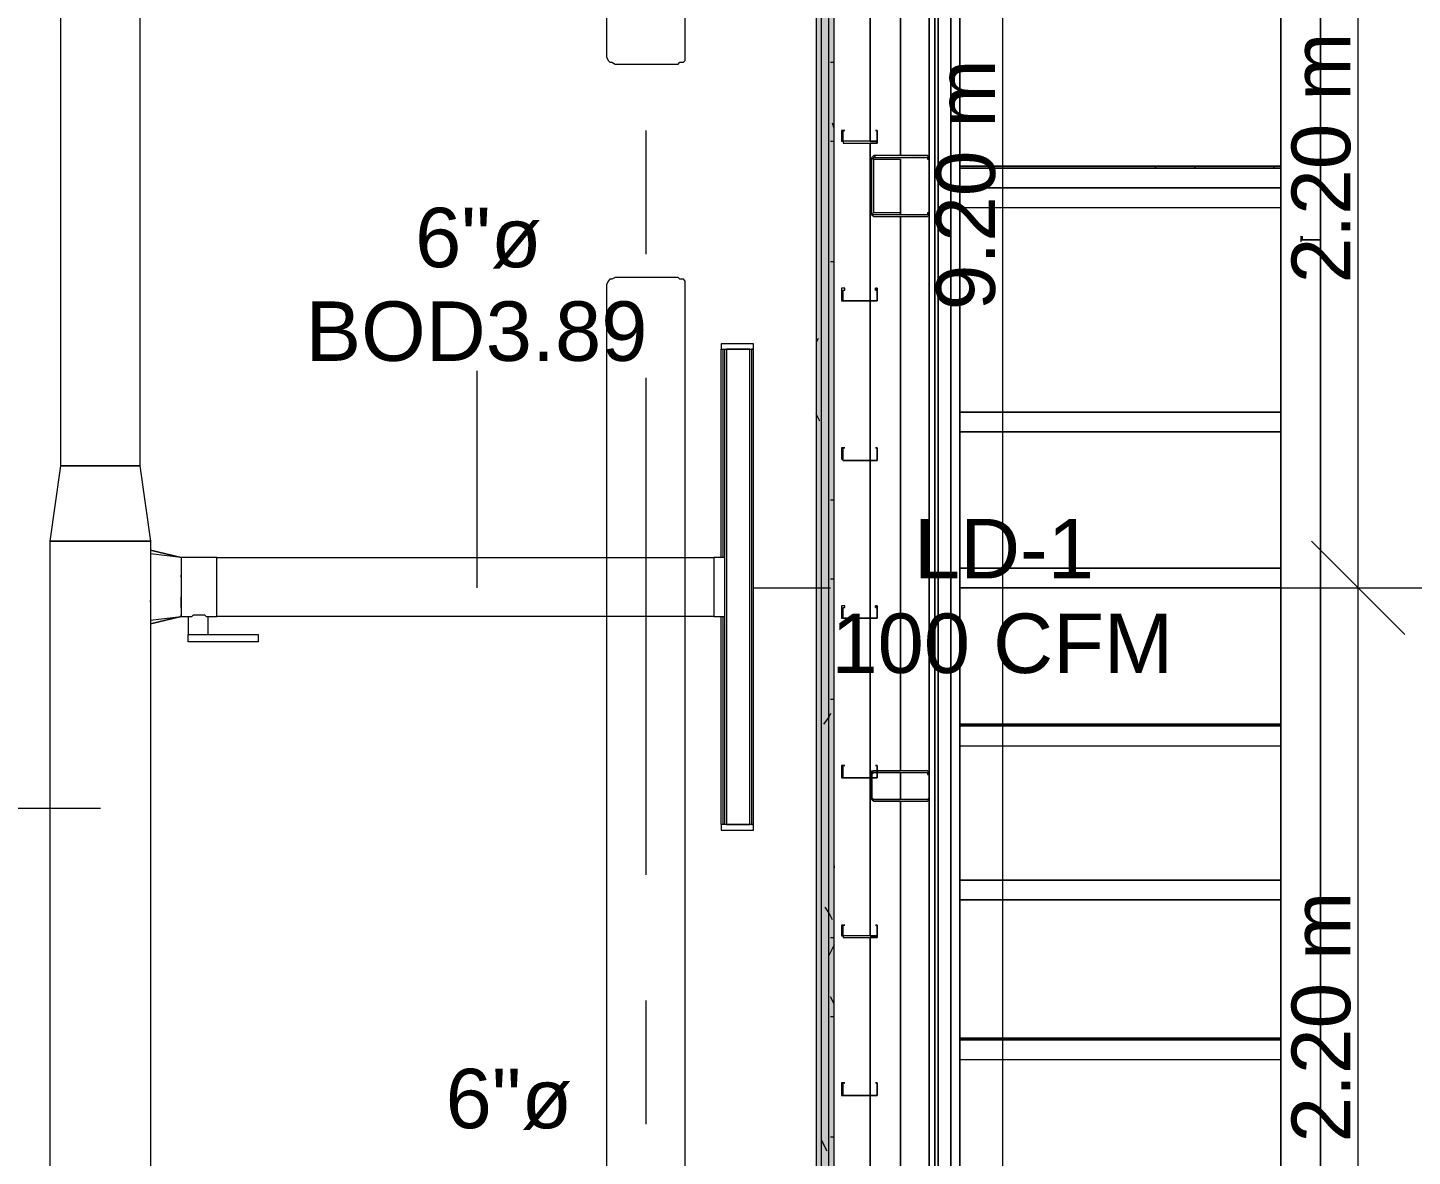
# Model space of a CAD drawing. Header units: metres. Extents: x -2 to 237, y -8 to 52.
# Drawn here: x 54.392 to 57.931, y 25.942 to 28.828 of the extents above; entities that cross this region are included whole.
import ezdxf

# ---------------------------------------------------------------- set-up
doc = ezdxf.new("R2010")
doc.units = ezdxf.units.M
doc.layers.add('HVAC - Ductos', color=5, linetype='Continuous', lineweight=0)
doc.layers.add('PDF2_Text', color=7, linetype='Continuous', lineweight=0)
doc.layers.add('PDF2_Geometry', color=7, linetype='Continuous', lineweight=0, true_color=0xaaaaaa)
doc.layers.add('PDF2_Solid Fills', color=7, linetype='Continuous', lineweight=0, true_color=0xffffff)
doc.styles.add('PDF Helvetica', font='')
doc.styles.get('PDF Helvetica').set_extended_font_data('Helvetica')

msp = doc.modelspace()

# ---------------------------------------------------------------- hatches: boundary and pattern name
at = {"layer": 'PDF2_Solid Fills', "lineweight": 0, "transparency": 33554559}
h = msp.add_hatch(color=256, dxfattribs=at)
h.paths.add_polyline_path([(56.4538, 9.5227), (56.4538, 21.8644), (56.4401, 21.8644), (56.4401, 9.5227)])
h.paths.add_polyline_path([(56.4538, 33.5547), (56.4401, 33.5547), (56.4401, 23.387), (56.4538, 23.387)])
h.paths.add_polyline_path([(56.4538, 23.3686), (56.4401, 23.3686), (56.4401, 21.8782), (56.4538, 21.8782)])
h.paths.add_polyline_path([(56.4538, 35.0866), (56.4538, 47.3273), (56.4401, 47.3273), (56.4401, 35.0866)])
h.paths.add_polyline_path([(56.4538, 35.0728), (56.4401, 35.0728), (56.4401, 33.5685), (56.4538, 33.5685)])
h = msp.add_hatch(color=256, dxfattribs=at)
h.paths.add_polyline_path([(56.4217, 35.0866), (56.4217, 47.2953), (56.408, 47.2953), (56.408, 35.0866)])
h.paths.add_polyline_path([(56.4217, 21.8644), (56.408, 21.8644), (56.408, 9.5549), (56.4217, 9.5549)])
h.paths.add_polyline_path([(56.4217, 23.3686), (56.408, 23.3686), (56.408, 21.8782), (56.4217, 21.8782)])
h.paths.add_polyline_path([(56.4217, 33.5547), (56.408, 33.5547), (56.408, 23.387), (56.4217, 23.387)])
h.paths.add_polyline_path([(56.4217, 35.0728), (56.408, 35.0728), (56.408, 33.5685), (56.4217, 33.5685)])
h = msp.add_hatch(color=256, dxfattribs=at)
h.paths.add_polyline_path([(56.4217, 35.0866), (56.4401, 35.0866), (56.4401, 47.309), (56.4217, 47.309)])
h.paths.add_polyline_path([(56.4217, 23.387), (56.4401, 23.387), (56.4401, 33.5547), (56.4217, 33.5547)])
h.paths.add_polyline_path([(56.4217, 21.8782), (56.4401, 21.8782), (56.4401, 23.3686), (56.4217, 23.3686)])
h.paths.add_polyline_path([(56.4401, 21.8644), (56.4217, 21.8644), (56.4217, 9.541), (56.4401, 9.541)])
h.paths.add_polyline_path([(56.4217, 33.5685), (56.4401, 33.5685), (56.4401, 35.0728), (56.4217, 35.0728)])
h = msp.add_hatch(color=256, dxfattribs=at)
h.paths.add_polyline_path([(56.6969, 28.354), (56.6923, 28.354), (56.6969, 28.3494)])
h.paths.add_polyline_path([(56.5501, 28.4961), (56.5456, 28.4961), (56.5456, 28.354)])
h.paths.add_polyline_path([(56.6923, 28.4961), (56.6969, 28.4915), (56.6969, 28.5007), (56.5501, 28.5007)])
h.paths.add_polyline_path([(56.5547, 28.3494), (56.5547, 28.354), (56.5501, 28.354)])
h.paths.add_polyline_path([(56.5547, 28.3494), (56.6922, 28.3448), (56.6923, 28.3448), (56.6923, 28.3494)])
h = msp.add_hatch(color=256, dxfattribs=at)
h.paths.add_polyline_path([(56.6969, 26.8588), (56.6923, 26.8588), (56.6969, 26.8542)])
h.paths.add_polyline_path([(56.5547, 26.8542), (56.6917, 26.8497), (56.6923, 26.8497), (56.6923, 26.8542)])
h.paths.add_polyline_path([(56.6923, 26.923), (56.6969, 26.9184), (56.6969, 26.9276), (56.5501, 26.9276)])
h.paths.add_polyline_path([(56.5501, 26.923), (56.5456, 26.923), (56.5456, 26.8588)])

# ---------------------------------------------------------------- linework, layer by layer
at = {"layer": 'HVAC - Ductos', "lineweight": 0}
for points in [[(56.8849, 9.775), (56.8849, 14.6134), (56.8849, 23.8227), (56.8849, 33.0274), (56.8849, 42.232), (56.8849, 47.0751)], [(56.1649, 27.4734), (56.1649, 28.0054), (56.1695, 28.0054), (56.1878, 28.0054), (56.197, 28.0054)], [(56.1695, 28.0054), (56.1695, 27.4734)], [(56.1832, 28.0054), (56.1878, 28.0054), (56.1924, 28.0054)], [(56.2199, 28.0054), (56.2245, 28.0054), (56.2291, 28.0054), (56.2474, 28.0054), (56.2428, 28.0054), (56.2428, 26.79), (56.2474, 26.79), (56.2291, 26.79), (56.2245, 26.79), (56.2199, 26.79)], [(56.2245, 28.0054), (56.2291, 28.0054), (56.2337, 28.0054)], [(56.2474, 26.79), (56.2474, 28.0054)], [(55.5411, 27.3954), (55.5411, 27.9503)], [(54.7064, 27.4918), (54.7844, 27.4734), (54.7064, 27.4918), (54.7064, 27.4872), (54.7064, 27.4826), (54.7064, 27.4734)], [(54.7844, 27.4734), (54.7064, 27.4826)], [(54.7064, 27.4688), (54.7064, 27.4504), (54.7064, 27.4458), (54.7064, 27.4412), (54.7064, 27.4321), (54.7064, 27.4184), (54.7064, 27.4138), (54.7064, 27.4092), (54.7064, 27.3863), (54.7064, 27.3817), (54.7064, 27.3771), (54.7064, 27.3633), (54.7064, 27.3541), (54.7064, 27.3495)], [(54.8073, 27.2761), (54.8119, 27.2761), (54.8165, 27.2761), (54.8211, 27.2761), (54.8303, 27.2761), (54.8349, 27.2761), (54.8441, 27.2761), (54.8486, 27.2761), (54.8532, 27.2761), (54.8532, 27.322), (54.8761, 27.322), (54.8761, 27.3312), (54.8761, 27.345), (54.8761, 27.3587), (54.8761, 27.3771), (54.8761, 27.3954), (54.8761, 27.4184), (54.8761, 27.4367), (54.8761, 27.4504), (54.8761, 27.4642), (54.8761, 27.4734), (56.1465, 27.4734), (56.1465, 27.4688), (56.1465, 27.4642), (56.1465, 27.4504), (56.1465, 27.4367), (56.1465, 27.4184), (56.1465, 27.3954), (56.1465, 27.3771), (56.1465, 27.3587), (56.1465, 27.345), (56.1465, 27.3312), (56.1465, 27.3266), (56.1465, 27.322), (56.174, 27.322), (56.174, 27.3266), (56.174, 27.3312), (56.174, 27.345), (56.174, 27.3587), (56.174, 27.3771), (56.174, 27.3954), (56.174, 27.4184), (56.174, 27.4367), (56.174, 27.4504), (56.174, 27.4642), (56.174, 27.4688), (56.174, 27.4734), (56.1465, 27.4734), (56.1465, 27.4642), (56.1465, 27.4504), (56.1465, 27.4367), (56.1465, 27.4184), (56.1465, 27.3954), (56.1465, 27.3771), (56.1465, 27.3587), (56.1465, 27.345), (56.1465, 27.3312), (56.1465, 27.322), (54.8761, 27.322), (54.8761, 27.3312), (54.8761, 27.345), (54.8761, 27.3587), (54.8761, 27.3771), (54.8761, 27.3954), (54.8761, 27.4184), (54.8761, 27.4367), (54.8761, 27.4504), (54.8761, 27.4642), (54.8761, 27.4734), (54.7844, 27.4734), (54.7844, 27.4688), (54.7844, 27.4642), (54.7844, 27.4504), (54.7844, 27.4367), (54.7844, 27.4184), (54.7844, 27.3954), (54.7844, 27.3771), (54.7844, 27.3587), (54.7844, 27.345), (54.7844, 27.3312), (54.7844, 27.3266), (54.7844, 27.322), (54.7844, 27.3266), (54.7844, 27.322)], [(56.2474, 27.3954), (56.4447, 27.3954)], [(54.7064, 27.3587), (54.7064, 27.3633)], [(54.7064, 27.345), (54.7064, 27.3266)], [(54.8027, 27.322), (54.8073, 27.322), (54.8119, 27.322), (54.8165, 27.3266), (54.8257, 27.3266), (54.8349, 27.3266), (54.8441, 27.3266), (54.8486, 27.322), (54.8532, 27.322)], [(54.7064, 27.3129), (54.7844, 27.322), (54.8027, 27.322), (54.8027, 27.2761), (54.9816, 27.2761), (54.9816, 27.2578), (54.8027, 27.2578), (54.8027, 27.2761)], [(54.7064, 27.322), (54.7064, 27.3129), (54.7064, 27.3083), (54.7064, 27.3037)], [(54.7064, 27.3037), (54.7844, 27.322), (54.7064, 27.3037)], [(56.197, 26.79), (56.1878, 26.79), (56.1695, 26.79), (56.1649, 26.79), (56.1649, 27.322)], [(56.1695, 27.322), (56.1695, 26.79)], [(54.5781, 26.8313), (54.367, 26.8313)], [(56.1924, 26.79), (56.1878, 26.79), (56.1832, 26.79)], [(56.2337, 26.79), (56.2291, 26.79), (56.2245, 26.79)]]:
    msp.add_lwpolyline(points, dxfattribs=at)
at = {"layer": 'HVAC - Ductos', "color": 252, "lineweight": 0, "true_color": 0x939598}
for points in [[(57.793, 9.775), (57.793, 10.6326), (57.793, 12.4304), (57.793, 14.0952), (57.793, 16.0995), (57.793, 18.2412), (57.793, 20.6169), (57.793, 22.5981), (57.793, 25.1986), (57.793, 27.3954), (57.793, 29.5922), (57.793, 31.5964), (57.793, 33.0274), (57.793, 34.3482), (57.793, 38.5447), (57.793, 39.4848), (57.793, 40.7461), (57.793, 42.232), (57.793, 44.4334), (57.793, 47.0751)], [(57.6737, 27.5146), (57.793, 27.3954), (57.9122, 27.2761)], [(57.5545, 27.3954), (57.793, 27.3954), (58.0315, 27.3954)]]:
    msp.add_lwpolyline(points, dxfattribs=at)
at = {"layer": 'HVAC - Ductos', "lineweight": 0}
for points in [[(54.4772, 27.7072), (54.4772, 32.4311), (54.679, 32.4311), (54.679, 27.7072)], [(56.2474, 28.0191), (56.1649, 28.0191), (56.1649, 28.0054), (56.2474, 28.0054)], [(56.2383, 28.0054), (56.1786, 28.0054), (56.1786, 26.79), (56.174, 26.79), (56.174, 28.0054), (56.1786, 28.0054), (56.1786, 26.79), (56.2383, 26.79)], [(54.4496, 27.5146), (54.4772, 27.7072), (54.679, 27.7072), (54.7064, 27.5146)], [(54.7064, 27.5146), (54.7064, 25.7031), (54.4496, 25.7031), (54.4496, 27.5146)], [(54.7844, 27.4229), (54.7844, 27.4275)], [(54.7844, 27.345), (54.7844, 27.3679), (54.7844, 27.3725), (54.7844, 27.3679)], [(56.2474, 26.7762), (56.2474, 26.79), (56.1649, 26.79), (56.1649, 26.7762)]]:
    msp.add_lwpolyline(points, close=True, dxfattribs=at)
at = {"layer": 'PDF2_Geometry', "lineweight": 0}
for points in [[(56.7749, 34.5592), (56.7749, 33.0274), (56.7749, 31.491), (56.7749, 29.9592), (56.7749, 28.4227), (56.7749, 26.8909), (56.7749, 25.3545), (56.7749, 23.8227), (56.7749, 22.2863), (56.7749, 23.8227), (56.7749, 25.3545), (56.7749, 26.8909), (56.7749, 28.4227), (56.7749, 29.9592), (56.7749, 31.491), (56.7749, 33.0274), (56.7749, 34.5592)], [(56.4217, 23.387), (56.4217, 33.5547), (56.408, 33.5547), (42.5895, 33.5547), (42.5758, 33.5547), (42.5574, 33.5547), (42.5574, 33.5364), (42.5574, 33.463), (42.5895, 33.463), (43.0665, 33.463)], [(43.0711, 33.5547), (56.408, 33.5547), (56.408, 23.387), (54.7661, 23.387), (54.7661, 23.3686), (56.408, 23.3686), (54.7661, 23.3686), (54.7661, 23.387), (56.408, 23.387)], [(56.4538, 21.8644), (56.4538, 21.8782), (56.4538, 23.3686), (56.4538, 23.387), (56.4538, 33.5547), (56.4538, 33.5685), (56.4401, 33.5685), (56.4217, 33.5685), (56.408, 33.5685)], [(56.4401, 23.387), (56.4401, 33.5547), (56.4217, 33.5547)], [(55.8714, 32.7109), (55.8714, 28.7576), (55.8714, 28.753), (55.8759, 28.7438), (55.8805, 28.7392), (55.8851, 28.7392), (55.8943, 28.7346), (55.9034, 28.7346), (56.0456, 28.7346), (56.0548, 28.7346), (56.0594, 28.7392), (56.0686, 28.7392), (56.0731, 28.7438), (56.0731, 28.753), (56.0731, 28.7576), (56.0731, 32.7109)], [(57.6967, 32.6054), (57.5958, 32.6008), (56.7749, 32.6008), (57.5958, 32.6008), (57.5958, 32.5963), (57.5958, 32.6008), (57.6967, 32.6008), (57.6967, 24.2538), (57.6508, 24.2538), (57.7013, 24.2538), (57.7013, 23.4054), (57.6691, 23.4054), (56.8528, 23.4054), (56.8758, 23.4054), (56.9904, 23.4054), (57.6096, 23.4054)], [(56.5456, 28.5374), (56.5456, 28.941), (56.5456, 29.3492), (56.5456, 29.7527), (56.5456, 30.1609), (56.5456, 30.5645), (56.5456, 30.9727), (56.5456, 31.3763)], [(56.6969, 28.4915), (56.6969, 29.9592), (56.6969, 28.4227), (56.6969, 26.8909), (56.6969, 28.354)], [(57.5958, 26.9964), (57.5958, 27.0468), (57.5958, 27.3954), (57.5958, 27.4458), (57.5774, 27.4458), (57.5958, 27.4458), (57.5774, 27.4458), (57.5958, 27.4458), (56.7749, 27.4458), (57.5958, 27.4458), (57.5958, 27.7898), (57.5958, 27.7944), (57.5958, 27.8449), (57.5774, 27.8449), (57.5958, 27.8449), (57.5774, 27.8449), (57.5958, 27.8449), (56.7749, 27.8449), (57.5958, 27.8449), (57.5958, 28.3677), (57.5958, 28.4182), (57.5958, 28.4686), (57.5958, 28.4732), (57.5958, 28.9914)], [(56.5456, 28.941), (56.5456, 28.5374), (56.5639, 28.5374), (56.5639, 28.5328), (56.5456, 28.5328), (56.5456, 28.1292), (56.5456, 27.721), (56.5456, 27.3175), (56.5456, 26.9093), (56.5456, 26.5056), (56.5639, 26.5056), (56.5639, 26.5011), (56.5456, 26.5011), (56.5456, 26.0975), (56.5456, 25.6893)], [(55.9722, 28.5649), (55.9722, 28.2485)], [(56.5456, 26.5056), (56.5456, 26.9093), (56.5456, 27.3175), (56.5456, 27.721), (56.5456, 28.1292), (56.5456, 28.5328)], [(56.6235, 28.5007), (56.5593, 28.5007), (56.5547, 28.4961)], [(56.6235, 28.354), (56.5593, 28.354), (56.5547, 28.354), (56.5547, 28.3585), (56.5547, 28.487), (56.5547, 28.4915), (56.5593, 28.4915), (56.6235, 28.4915)], [(56.7749, 28.386), (56.7749, 28.4594)], [(56.7749, 28.3677), (57.5958, 28.3677)], [(56.0731, 24.2584), (56.0731, 28.1659), (56.0731, 28.1705), (56.0731, 28.1797), (56.0686, 28.1843), (56.0594, 28.1843), (56.0548, 28.1888), (56.0456, 28.1888), (55.9034, 28.1888), (55.8943, 28.1888), (55.8851, 28.1843), (55.8805, 28.1843), (55.8759, 28.1797), (55.8714, 28.1705), (55.8714, 28.1659), (55.8714, 24.2584)], [(55.8714, 28.0696), (55.8714, 27.8678)], [(56.0731, 27.8678), (56.0731, 28.0696)], [(55.9722, 27.932), (55.9722, 26.6616)], [(55.8714, 27.8678), (55.8714, 24.1299)], [(56.0731, 24.1299), (56.0731, 27.8678)], [(57.2885, 27.8449), (57.2747, 27.8449)], [(57.3757, 27.8449), (57.3619, 27.8449)], [(57.2747, 27.7944), (57.3757, 27.7944)], [(57.2885, 27.4458), (57.2747, 27.4458)], [(57.3757, 27.4458), (57.3619, 27.4458)], [(57.2747, 27.3954), (57.3757, 27.3954)], [(57.5958, 26.1938), (57.5958, 26.2442), (57.5958, 26.5974), (56.7749, 26.5974), (57.5958, 26.5974), (57.5958, 26.6479), (57.5958, 26.9918), (57.5958, 27.0423), (56.7749, 27.0423), (57.5958, 27.0423)], [(56.7749, 26.9918), (57.5958, 26.9918)], [(56.5456, 26.9184), (56.5456, 26.923), (56.5501, 26.9276), (56.5547, 26.9276), (56.5639, 26.9276), (56.6235, 26.9276)], [(56.5501, 26.9184), (56.5501, 26.9093), (56.5501, 26.8588), (56.5547, 26.8542), (56.6235, 26.8542)], [(56.7749, 26.8496), (56.7749, 26.9276)], [(56.6969, 25.3821), (56.6969, 26.8909), (56.6969, 25.3545), (56.6969, 23.8915), (56.6969, 25.3224)], [(57.2885, 26.6479), (57.2747, 26.6479)], [(57.3757, 26.6479), (57.3619, 26.6479)], [(57.2747, 26.5974), (57.3757, 26.5974)], [(56.5456, 23.6622), (56.5456, 24.0658), (56.5456, 24.4739), (56.5456, 24.8776), (56.5456, 25.2858), (56.5456, 25.6893), (56.5456, 26.0975), (56.5456, 26.5011)], [(55.9722, 26.3405), (55.9722, 26.0241)], [(57.5958, 25.3958), (57.5958, 25.4463), (57.5958, 25.7948), (56.7749, 25.7948), (57.5958, 25.7948), (57.5958, 25.8452), (57.5958, 26.1892), (57.5958, 26.2397), (56.7749, 26.2397), (57.5958, 26.2397)], [(56.7749, 26.1892), (57.5958, 26.1892)]]:
    msp.add_lwpolyline(points, dxfattribs=at)
at = {"layer": 'PDF2_Geometry', "color": 252, "lineweight": 0, "true_color": 0x939598}
for points in [[(57.6508, 32.5503), (57.6508, 32.5963), (57.6508, 32.5458), (57.5958, 32.5458), (57.5958, 24.2996)], [(57.6967, 24.3548), (57.6967, 24.3042), (57.6967, 24.2538), (57.6967, 32.6008), (57.6967, 32.5503), (57.6967, 32.4999)], [(57.6967, 28.4778), (57.6967, 28.5649), (57.6967, 29.0052)], [(57.6967, 28.5649), (57.6463, 28.5649), (57.6463, 28.5603)], [(57.6508, 28.5603), (57.6508, 28.5649), (57.6967, 28.5649), (57.6967, 28.5603)], [(57.5958, 28.4732), (57.5774, 28.4732)], [(57.5958, 28.4732), (57.5774, 28.4732)], [(57.6463, 28.2943), (57.6463, 28.2851), (57.6967, 28.2851), (57.6967, 28.3723), (57.6967, 28.4227), (57.6967, 28.4732)], [(57.6463, 28.2851), (57.6463, 28.2805)], [(57.6967, 28.2943), (57.6967, 28.2851), (57.6508, 28.2851), (57.6508, 28.2943)], [(57.6967, 27.8311), (57.6967, 28.2851)], [(57.6967, 27.7898), (57.6967, 27.8403)], [(57.6967, 27.8082), (57.6967, 27.4872), (57.6967, 27.3954), (57.6967, 27.4458)], [(57.6967, 27.0423), (57.6967, 27.3633), (57.6967, 27.455)], [(57.5958, 27.0468), (57.5774, 27.0468)], [(57.5958, 27.0468), (57.5774, 27.0468)], [(57.6967, 26.9964), (57.6967, 27.0468)], [(57.6967, 26.5928), (57.6967, 26.6891), (57.6967, 27.0101)], [(57.6967, 26.2397), (57.6967, 26.5607), (57.6967, 26.6525)], [(57.5958, 26.6479), (57.5774, 26.6479)], [(57.5958, 26.6479), (57.5774, 26.6479)], [(57.6967, 26.5974), (57.6967, 26.6479)], [(57.5958, 26.2442), (57.5774, 26.2442)], [(57.5958, 26.2442), (57.5774, 26.2442)], [(57.6967, 26.1938), (57.6967, 26.2442)], [(57.6967, 26.2122), (57.6967, 25.8866), (57.6967, 25.7948), (57.6967, 25.8452)]]:
    msp.add_lwpolyline(points, dxfattribs=at)
at = {"layer": 'PDF2_Geometry', "lineweight": 0}
for points in [[(56.7107, 29.9592), (56.7107, 28.4227)], [(56.7198, 29.9592), (56.7198, 28.4227)], [(56.7519, 29.9592), (56.7519, 28.4227)], [(56.6235, 29.9178), (56.6235, 28.5007)], [(56.4722, 28.5649), (56.4722, 28.5374), (56.4767, 28.5374), (56.4767, 28.5328), (56.5639, 28.5328), (56.5639, 28.5374), (56.5639, 28.5649), (56.5593, 28.5649), (56.5639, 28.5649), (56.5639, 28.5374), (56.4767, 28.5374), (56.4767, 28.5649), (56.4813, 28.5649)], [(56.5639, 28.5649), (56.5593, 28.5649), (56.5639, 28.5649), (56.5639, 28.5374)], [(56.5456, 28.4915), (56.5456, 28.354), (56.5501, 28.3494), (56.5547, 28.3448), (56.6923, 28.3448), (56.6969, 28.3494), (56.6969, 28.354), (56.6969, 28.4915), (56.6969, 28.4961), (56.6923, 28.5007), (56.5547, 28.5007), (56.5501, 28.4961)], [(56.5547, 28.3494), (56.5501, 28.354), (56.5501, 28.4915), (56.5547, 28.4961), (56.6923, 28.4961), (56.6923, 28.4915), (56.6969, 28.4915), (56.6969, 28.354), (56.6923, 28.354), (56.6923, 28.3494)], [(56.6235, 28.4915), (56.6235, 28.4227), (56.6235, 28.3494), (56.6235, 28.4227)], [(56.7749, 28.4732), (57.5958, 28.4732)], [(56.7749, 28.4686), (57.5958, 28.4686)], [(57.2747, 28.4686), (57.2747, 28.4732), (57.2885, 28.4732), (57.2747, 28.4732)], [(57.3757, 28.4686), (57.3757, 28.4732), (57.3619, 28.4732), (57.3757, 28.4732)], [(56.7107, 28.4227), (56.7107, 26.8909)], [(56.7198, 28.4227), (56.7198, 26.8909)], [(56.7519, 28.4227), (56.7519, 26.8909)], [(57.5958, 28.4182), (56.7749, 28.4182)], [(56.6235, 26.9276), (56.6235, 28.3448)], [(56.4722, 28.1613), (56.4722, 28.1292), (56.4767, 28.1292), (56.5639, 28.1292), (56.5639, 28.1613), (56.5593, 28.1613), (56.5593, 28.1567), (56.5639, 28.1567), (56.5639, 28.1292), (56.4767, 28.1292), (56.4767, 28.1567), (56.4813, 28.1567), (56.4813, 28.1613)], [(56.5639, 28.1292), (56.5639, 28.1567), (56.5593, 28.1567), (56.5593, 28.1613), (56.5639, 28.1613), (56.5639, 28.1292), (56.5456, 28.1292)], [(56.7749, 27.8449), (57.5958, 27.8449)], [(57.5958, 27.7944), (56.7749, 27.7944)], [(56.4722, 27.7532), (56.4722, 27.7256), (56.4767, 27.721), (56.5639, 27.721), (56.5639, 27.7256), (56.5639, 27.7532), (56.5593, 27.7532), (56.5639, 27.7532), (56.5639, 27.7256), (56.5639, 27.721), (56.4767, 27.721), (56.4767, 27.7256), (56.4767, 27.7532), (56.4813, 27.7532)], [(56.5639, 27.721), (56.5639, 27.7256), (56.5639, 27.7532), (56.5593, 27.7532), (56.5639, 27.7532), (56.5639, 27.7256), (56.5639, 27.721), (56.5456, 27.721)], [(56.7749, 27.4458), (57.5958, 27.4458)], [(57.5958, 27.3954), (56.7749, 27.3954)], [(56.4722, 27.3495), (56.4722, 27.3175), (56.4767, 27.3175), (56.5639, 27.3175), (56.5639, 27.3495), (56.5593, 27.3495), (56.5593, 27.345), (56.5639, 27.345), (56.5639, 27.3175), (56.4767, 27.3175), (56.4767, 27.345), (56.4813, 27.345), (56.4813, 27.3495)], [(56.5639, 27.3175), (56.5639, 27.345), (56.5593, 27.345), (56.5593, 27.3495), (56.5639, 27.3495), (56.5639, 27.3175), (56.5456, 27.3175)], [(56.7749, 27.0468), (57.5958, 27.0468)], [(57.2747, 27.0423), (57.2747, 27.0468), (57.2885, 27.0468), (57.2747, 27.0468)], [(57.3757, 27.0423), (57.3757, 27.0468), (57.3619, 27.0468), (57.3757, 27.0468)], [(56.4722, 26.9414), (56.4722, 26.9093), (56.4767, 26.9093), (56.5639, 26.9093), (56.5639, 26.9414), (56.5593, 26.9414), (56.5639, 26.9414), (56.5639, 26.9093), (56.4767, 26.9093), (56.4767, 26.9414), (56.4813, 26.9414)], [(56.5639, 26.9414), (56.5593, 26.9414), (56.5639, 26.9414), (56.5639, 26.9276)], [(56.5547, 26.9276), (56.5501, 26.923), (56.5456, 26.9184), (56.5456, 26.9093), (56.5456, 26.8588), (56.5501, 26.8542), (56.5547, 26.8496), (56.6923, 26.8496), (56.6969, 26.8542), (56.6969, 26.8588), (56.6969, 26.9184), (56.6969, 26.923), (56.6923, 26.9276), (56.5639, 26.9276)], [(56.5501, 26.8588), (56.5501, 26.9093), (56.5501, 26.9184), (56.5547, 26.923), (56.5639, 26.923), (56.6923, 26.923), (56.6923, 26.9184), (56.6969, 26.9184), (56.6969, 26.8588), (56.6923, 26.8542), (56.5547, 26.8542), (56.5501, 26.8542)], [(56.5639, 26.9093), (56.5639, 26.923), (56.5639, 26.9093), (56.5501, 26.9093)], [(56.6235, 26.8909), (56.6235, 26.8542), (56.6235, 26.8909), (56.6235, 26.923)], [(56.7107, 26.8909), (56.7107, 25.3545)], [(56.7198, 26.8909), (56.7198, 25.3545)], [(56.7519, 26.8909), (56.7519, 25.3545)], [(56.6235, 26.8496), (56.6235, 25.3912)], [(56.7749, 26.6479), (57.5958, 26.6479)], [(56.7749, 26.6479), (57.5958, 26.6479)], [(56.4722, 26.5332), (56.4722, 26.5056), (56.4767, 26.5056), (56.4767, 26.5011), (56.5639, 26.5011), (56.5639, 26.5056), (56.5639, 26.5332), (56.5593, 26.5332), (56.5639, 26.5332), (56.5639, 26.5056), (56.4767, 26.5056), (56.4767, 26.5332), (56.4813, 26.5332)], [(56.5639, 26.5332), (56.5593, 26.5332), (56.5639, 26.5332), (56.5639, 26.5056)], [(56.7749, 26.2442), (57.5958, 26.2442)], [(57.2747, 26.2397), (57.2747, 26.2442), (57.2885, 26.2442), (57.2747, 26.2442)], [(57.3757, 26.2397), (57.3757, 26.2442), (57.3619, 26.2442), (57.3757, 26.2442)], [(56.4722, 26.1296), (56.4722, 26.0975), (56.4767, 26.0975), (56.5639, 26.0975), (56.5639, 26.1296), (56.5593, 26.1296), (56.5639, 26.1296), (56.5639, 26.0975), (56.4767, 26.0975), (56.4767, 26.1296), (56.4813, 26.1296)], [(56.5639, 26.0975), (56.5639, 26.1296), (56.5593, 26.1296), (56.5639, 26.1296), (56.5639, 26.0975), (56.5456, 26.0975)]]:
    msp.add_lwpolyline(points, close=True, dxfattribs=at)
at = {"layer": 'PDF2_Geometry', "color": 254, "lineweight": 0, "true_color": 0xeaeaea}
for points in [[(56.4447, 28.7392), (56.4538, 28.7392)], [(56.4538, 28.5695), (56.4492, 28.5833)], [(56.4447, 28.5374), (56.4538, 28.5374)], [(56.4447, 28.2301), (56.4538, 28.2301)], [(56.4125, 28.0329), (56.408, 28.0237)], [(56.4171, 27.8219), (56.408, 27.8403)], [(56.4447, 27.6201), (56.4538, 27.6201)], [(56.4447, 27.4184), (56.4538, 27.4184)], [(56.4447, 27.1111), (56.4538, 27.1111)], [(56.4447, 27.0744), (56.4401, 27.0652), (56.4263, 27.0468)], [(56.4538, 26.6845), (56.4538, 26.6799)], [(56.4492, 26.547), (56.4401, 26.5653), (56.4309, 26.579)], [(56.4538, 26.4828), (56.4401, 26.4552)], [(56.4447, 26.5011), (56.4538, 26.5011)], [(56.4538, 26.3314), (56.4447, 26.3497)], [(56.4447, 26.2993), (56.4538, 26.2993)], [(56.4355, 25.9553), (56.4217, 25.9828)], [(56.4447, 25.992), (56.4538, 25.992)]]:
    msp.add_lwpolyline(points, dxfattribs=at)
at = {"layer": 'PDF2_Geometry', "color": 254, "lineweight": 0, "true_color": 0xd2d2d2}
for points in [[(56.4722, 28.5511), (56.4767, 28.5511)], [(56.4722, 26.9184), (56.4767, 26.9184)], [(56.5593, 26.5011), (56.5639, 26.5056), (56.5639, 26.5102)]]:
    msp.add_lwpolyline(points, dxfattribs=at)
at = {"layer": 'PDF2_Geometry', "color": 252, "lineweight": 0, "true_color": 0x939598}
for points in [[(57.5774, 28.4732), (57.5774, 28.4686)], [(57.5774, 28.4732), (57.5958, 28.4732)], [(57.5774, 28.4732), (57.5774, 28.4686)], [(57.5958, 27.7944), (57.5774, 27.7944)], [(57.5958, 27.3954), (57.5774, 27.3954)], [(57.5774, 27.0468), (57.5774, 27.0423)], [(57.5774, 27.0468), (57.5958, 27.0468)], [(57.5774, 27.0468), (57.5774, 27.0423)], [(57.5774, 26.6479), (57.5958, 26.6479)], [(57.5958, 26.5974), (57.5774, 26.5974)], [(57.5774, 26.2442), (57.5774, 26.2397)], [(57.5774, 26.2442), (57.5958, 26.2442)], [(57.5774, 26.2442), (57.5774, 26.2397)]]:
    msp.add_lwpolyline(points, close=True, dxfattribs=at)

# ---------------------------------------------------------------- texts
at = {"layer": 'PDF2_Text', "color": 252, "lineweight": 0, "true_color": 0x939598, "char_height": 0.15017, "attachment_point": 4, "rotation": 90, "style": 'PDF Helvetica'}
for insert in [(57.699, 28.1741), (57.699, 25.9773)]:
    msp.add_mtext('2.20 m', dxfattribs=dict(at, insert=insert))
at = {"layer": 'PDF2_Text', "lineweight": 0, "insert": (56.7908, 28.1053), "char_height": 0.15017, "attachment_point": 4, "rotation": 90, "style": 'PDF Helvetica'}
msp.add_mtext('9.20 m', dxfattribs=at)
at = {"layer": 'PDF2_Text', "lineweight": 0, "char_height": 0.15205, "attachment_point": 4, "style": 'PDF Helvetica'}
for s, insert in [('6"ø', (55.3825, 28.2892)), ('BOD3.89', (55.1028, 28.0507)), ('LD-1', (56.6575, 27.4957)), ('100 CFM', (56.4466, 27.2526)), ('6"ø', (55.4605, 26.0877))]:
    msp.add_mtext(s, dxfattribs=dict(at, insert=insert))

doc.saveas('drawing.dxf')
